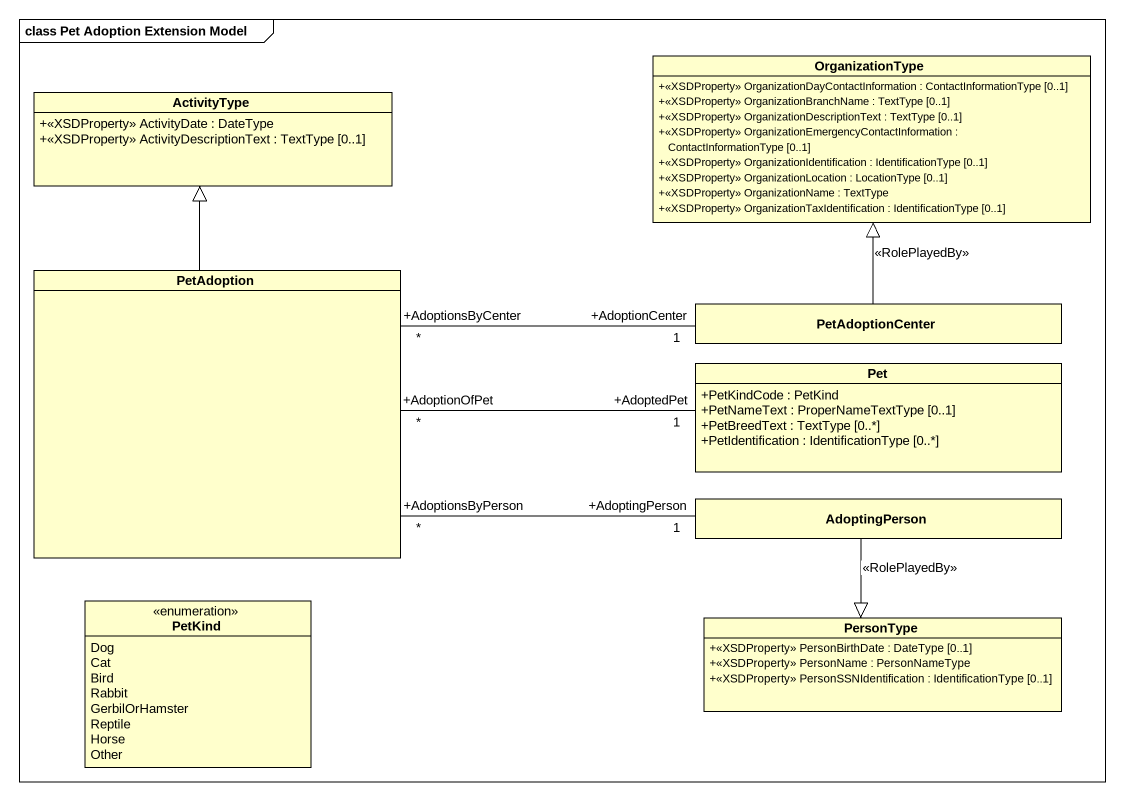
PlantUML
@startuml
mainframe class Pet Adoption Extension Model
hide circle
hide empty members
skinparam classAttributeIconSize 0
class OrganizationType {
  +<<XSDProperty>> OrganizationDayContactInformation : ContactInformationType [0..1]
  +<<XSDProperty>> OrganizationBranchName : TextType [0..1]
  +<<XSDProperty>> OrganizationDescriptionText : TextType [0..1]
  +<<XSDProperty>> OrganizationEmergencyContactInformation : ContactInformationType [0..1]
  +<<XSDProperty>> OrganizationIdentification : IdentificationType [0..1]
  +<<XSDProperty>> OrganizationLocation : LocationType [0..1]
  +<<XSDProperty>> OrganizationName : TextType
  +<<XSDProperty>> OrganizationTaxIdentification : IdentificationType [0..1]
}
class ActivityType {
  +<<XSDProperty>> ActivityDate : DateType
  +<<XSDProperty>> ActivityDescriptionText : TextType [0..1]
}
class PetAdoption
class PetAdoptionCenter
class Pet {
  +PetKindCode : PetKind
  +PetNameText : ProperNameTextType [0..1]
  +PetBreedText : TextType [0..*]
  +PetIdentification : IdentificationType [0..*]
}
class AdoptingPerson
enum PetKind {
  Dog
  Cat
  Bird
  Rabbit
  GerbilOrHamster
  Reptile
  Horse
  Other
}
class PersonType {
  +<<XSDProperty>> PersonBirthDate : DateType [0..1]
  +<<XSDProperty>> PersonName : PersonNameType
  +<<XSDProperty>> PersonSSNIdentification : IdentificationType [0..1]
}
PetAdoption -up-|> ActivityType
PetAdoption "+AdoptionsByCenter\n*" -right- "+AdoptionCenter\n1" PetAdoptionCenter
PetAdoption "+AdoptionOfPet\n*" -right- "+AdoptedPet\n1" Pet
PetAdoption "+AdoptionsByPerson\n*" -right- "+AdoptingPerson\n1" AdoptingPerson
PetAdoptionCenter -up-|> OrganizationType : <<RolePlayedBy>>
AdoptingPerson --|> PersonType : <<RolePlayedBy>>
@enduml
